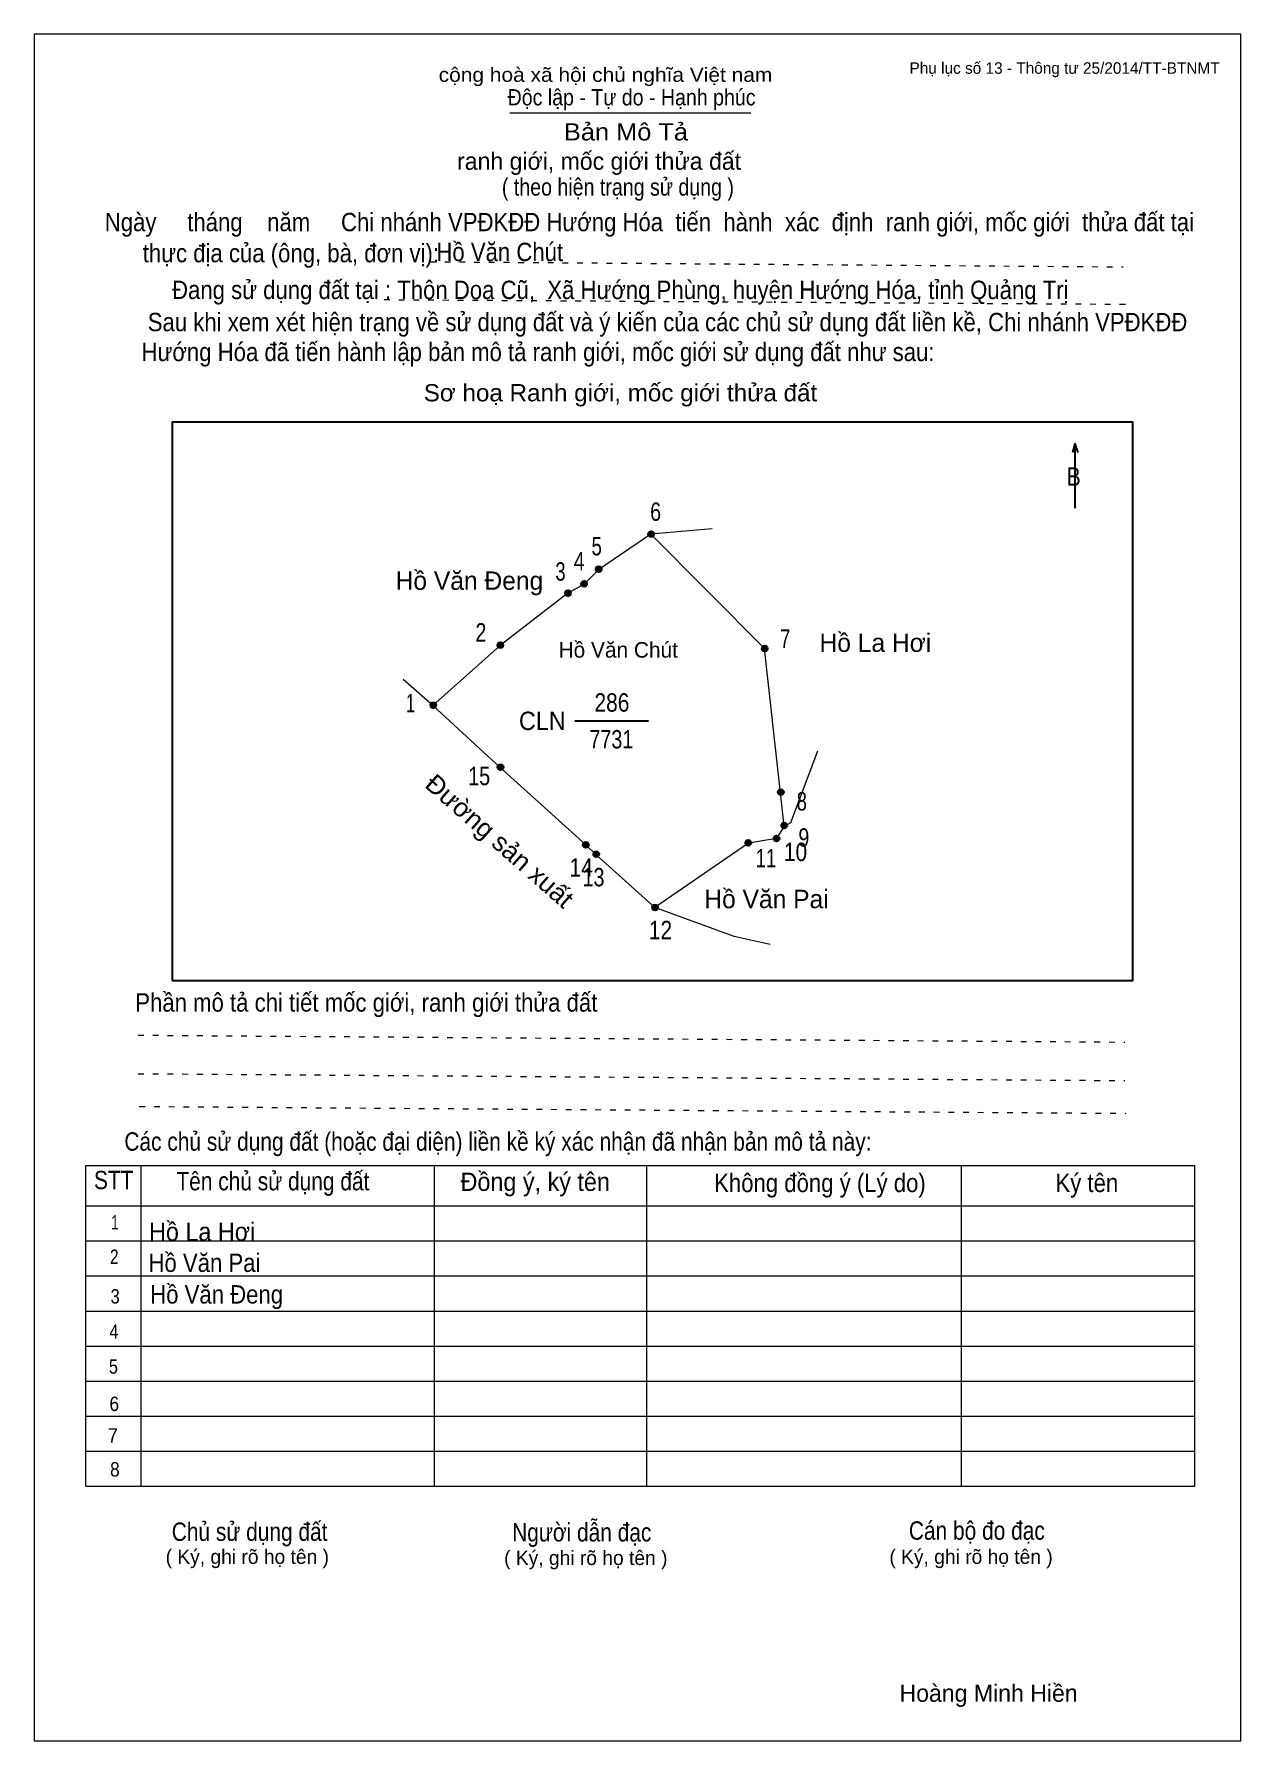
# Model space of a CAD drawing. Header units: centimetres. Extents: x 0 to 21, y 0 to 29.7.
import ezdxf
from ezdxf.enums import TextEntityAlignment as Align

# ---------------------------------------------------------------- set-up
doc = ezdxf.new("R2010")
doc.units = ezdxf.units.CM
doc.header["$LTSCALE"] = 0.13
doc.linetypes.add('DOTTED', pattern=[1.5, 0.3, -1.2])
for name, color, linetype, lineweight in [('1', 7, 'Continuous', 13), ('32', 7, 'Continuous', 25), ('33', 7, 'Continuous', 25), ('6', 7, 'Continuous', 13), ('62', 7, 'Continuous', 13)]:
    doc.layers.add(name, color=color, linetype=linetype, lineweight=lineweight)
for name, color, linetype in [('2', 7, 'Continuous'), ('34', 7, 'Continuous'), ('63', 7, 'Continuous')]:
    doc.layers.add(name, color=color, linetype=linetype)

msp = doc.modelspace()

# ---------------------------------------------------------------- hatches: boundary and pattern name
at = {"layer": '32'}
for points in [[(10.7869, 21.0003, 1), (10.6869, 21.0003, 1)], [(9.8747, 20.3898, 1), (9.7747, 20.3898, 1)], [(9.3408, 19.9715, 1), (9.2408, 19.9715, 1)], [(9.6197, 20.1343, 1), (9.5197, 20.1343, 1)], [(8.1633, 19.0686, 1), (8.0633, 19.0686, 1)], [(12.7631, 19.0105, 1), (12.6631, 19.0105, 1)], [(6.9972, 18.0208, 1), (6.8972, 18.0208, 1)], [(8.1655, 16.9415, 1), (8.0655, 16.9415, 1)], [(13.0442, 16.5074, 1), (12.9442, 16.5074, 1)], [(12.9704, 15.7022, 1), (12.8704, 15.7022, 1)], [(13.1033, 15.9295, 1), (13.0033, 15.9295, 1)], [(9.6506, 15.5931, 1), (9.5506, 15.5931, 1)], [(9.8319, 15.4287, 1), (9.7319, 15.4287, 1)], [(12.4777, 15.6278, 1), (12.3777, 15.6278, 1)], [(10.8547, 14.5003, 1), (10.7547, 14.5003, 1)]]:
    msp.add_hatch(color=256, dxfattribs=at).paths.add_polyline_path(points)

# ---------------------------------------------------------------- linework, layer by layer
at = {"layer": '1'}
msp.add_lwpolyline([(21, 0), (21, 29.7), (0, 29.7), (0, 0)], close=True, dxfattribs=at)
at = {"layer": '32'}
for centre in [(10.7369, 21.0003), (9.8247, 20.3898), (9.2908, 19.9715), (9.5697, 20.1343), (8.1133, 19.0686), (12.7131, 19.0105), (6.9472, 18.0208), (8.1155, 16.9415), (12.9942, 16.5074), (12.9204, 15.7022), (13.0533, 15.9295), (9.6006, 15.5931), (9.7819, 15.4287), (12.4277, 15.6278), (10.8047, 14.5003)]:
    msp.add_circle(centre, 0.05, dxfattribs=at)
at = {"layer": '33'}
msp.add_line((9.41, 17.75), (10.69, 17.75), dxfattribs=at)
at = {"layer": '6'}
for p, q in [((11.8, 21.09), (10.73, 21)), ((8.11, 19.06), (6.94, 18.02)), ((6.94, 18.02), (6.42, 18.47)), ((13.17, 15.98), (13.64, 17.23)), ((13.05, 15.92), (13.17, 15.98)), ((9.78, 15.42), (10.8, 14.5))]:
    msp.add_line(p, q, dxfattribs=at)
for points in [[(10.73, 21), (9.82, 20.38), (9.57, 20.13), (9.29, 19.97), (8.11, 19.06)], [(13.05, 15.92), (12.99, 16.5), (12.71, 19.01), (10.73, 21)], [(6.94, 18.02), (8.11, 16.94), (9.6, 15.59), (9.78, 15.42)], [(13.05, 15.92), (12.92, 15.7), (12.43, 15.62), (10.8, 14.5)], [(12.81, 13.86), (12.18, 14), (10.8, 14.5)]]:
    msp.add_lwpolyline(points, dxfattribs=at)
at = {"layer": '62'}
for p, q in [((8.28, 28.33), (12.47, 28.33)), ((0.9, 10.01), (20.2, 10.01)), ((0.9, 4.43), (0.9, 10.01)), ((1.86, 4.43), (1.86, 10.01)), ((6.97, 4.43), (6.97, 9.99)), ((10.66, 4.43), (10.66, 9.99)), ((16.14, 4.43), (16.14, 10.01)), ((20.2, 4.43), (20.2, 10.01)), ((0.9, 9.31), (20.2, 9.31)), ((0.9, 8.7), (20.2, 8.7)), ((0.9, 8.09), (20.2, 8.09)), ((0.9, 7.48), (20.2, 7.48)), ((0.9, 6.87), (20.2, 6.87)), ((0.9, 6.26), (20.2, 6.26)), ((0.9, 5.65), (20.2, 5.65)), ((0.9, 5.04), (20.2, 5.04)), ((0.9, 4.43), (20.2, 4.43))]:
    msp.add_line(p, q, dxfattribs=at)
at = {"layer": '62', "linetype": 'DOTTED'}
for p, q in [((6.89, 25.74), (18.95, 25.65)), ((6.09, 25.08), (19.04, 25)), ((1.81, 12.28), (18.98, 12.16)), ((1.81, 11.61), (18.98, 11.49)), ((1.83, 11.04), (19, 10.92))]:
    msp.add_line(p, q, dxfattribs=at)
at = {"layer": '62', "lineweight": 25}
for p, q in [((18.11, 22.58), (18.11, 21.45)), ((18.11, 22.57), (18.07, 22.42)), ((18.11, 22.57), (18.16, 22.42))]:
    msp.add_line(p, q, dxfattribs=at)
msp.add_lwpolyline([(2.4, 13.23), (19.12, 13.23), (19.12, 22.95), (2.4, 22.95)], close=True, dxfattribs=at)

# ---------------------------------------------------------------- texts
at = {"layer": '2'}
msp.add_text('Hồ Văn Chút', height=0.2713, dxfattribs=at).set_placement((10.165, 18.85), align=Align.CENTER)
at = {"layer": '32'}
for s, width, p in [('6', 0.8, (10.815, 21.23)), ('5', 0.75, (9.79, 20.63)), ('3', 0.75, (9.16, 20.19)), ('4', 0.8, (9.485, 20.37)), ('2', 0.8, (7.775, 19.13)), ('7', 0.75, (13.07, 19.02)), ('1', 0.65, (6.55, 17.9)), ('15', 0.8, (7.745, 16.63)), ('8', 0.75, (13.36, 16.19)), ('9', 0.8, (13.395, 15.56)), ('11', 0.75, (12.735, 15.2)), ('10', 0.85, (13.25, 15.31)), ('14', 0.85, (9.52, 15.04)), ('13', 0.8, (9.735, 14.87)), ('12', 0.85, (10.9, 13.95))]:
    msp.add_text(s, height=0.32, dxfattribs=dict(at, width=width)).set_placement(p, align=Align.CENTER)
at = {"layer": '33'}
for s, p in [('Hồ Văn Đeng', (7.575, 20.03)), ('Hồ La Hơi', (14.64, 18.95)), ('Hồ Văn Pai', (12.745, 14.49))]:
    msp.add_text(s, height=0.32, dxfattribs=at).set_placement(p, align=Align.CENTER)
for s, width, p in [('286', 0.85, (10.055, 17.91)), ('7731', 0.8, (10.045, 17.27))]:
    msp.add_text(s, height=0.32, dxfattribs=dict(at, width=width)).set_placement(p, align=Align.CENTER)
at = {"layer": '33', "width": 0.95}
msp.add_text('CLN', height=0.32, dxfattribs=at).set_placement((9.25, 17.59), align=Align.RIGHT)
at = {"layer": '33', "width": 1.05}
msp.add_text('Đường sản xuất', height=0.32, rotation=318.629, dxfattribs=at).set_placement((7.9943, 15.5406), align=Align.CENTER)
at = {"layer": '34'}
for s, width, p in [('Hồ Văn Chút', 0.9, (7, 25.75)), ('Hồ La Hơi', 0.95, (2, 8.7)), ('Hồ Văn Pai', 0.9, (1.99, 8.16)), ('Hồ Văn Đeng', 0.9, (2.02, 7.61))]:
    msp.add_text(s, height=0.32, dxfattribs=dict(at, width=width)).set_placement(p)
at = {"layer": '62'}
for s, height, width, p in [('cộng hoà xã hội chủ nghĩa Việt nam', 0.2474, 1.1, (7.04, 28.87)), ('Độc lập - Tự do - Hạnh phúc', 0.2828, 0.9, (8.24, 28.46)), ('Bản Mô Tả', 0.3, 1.1, (9.22, 27.85)), ('( theo hiện trạng sử dụng )', 0.3, 0.85, (8.14, 26.89)), ('Ngày     tháng    năm     Chi nhánh VPĐKĐĐ Hướng Hóa  tiến  hành  xác  định  ranh giới, mốc giới  thửa đất tại ', 0.32, 0.9, (1.23, 26.27)), ('thực địa của (ông, bà, đơn vị): ', 0.32, 0.9, (1.89, 25.73)), ('Đang sử dụng đất tại : Thôn Doa Cũ,  Xã Hướng Phùng, huyện Hướng Hóa, tỉnh Quảng Trị', 0.32, 0.9, (2.4, 25.09)), (' Sau khi xem xét hiện trạng về sử dụng đất và ý kiến của các chủ sử dụng đất liền kề, Chi nhánh VPĐKĐĐ ', 0.32, 0.9, (1.87, 24.53)), ('Hướng Hóa đã tiến hành lập bản mô tả ranh giới, mốc giới sử dụng đất như sau:', 0.32, 0.9, (1.87, 24.01)), ('Sơ hoạ Ranh giới, mốc giới thửa đất', 0.3, 1.05, (6.78, 23.31)), ('B', 0.32, 0.85, (17.97, 21.84)), ('Phần mô tả chi tiết mốc giới, ranh giới thửa đất ', 0.32, 0.9, (1.76, 12.69)), ('Các chủ sử dụng đất (hoặc đại diện) liền kề ký xác nhận đã nhận bản mô tả này:', 0.32, 0.85, (1.57, 10.27))]:
    msp.add_text(s, height=height, dxfattribs=dict(at, width=width)).set_placement(p)
msp.add_text('ranh giới, mốc giới thửa đất', height=0.3, dxfattribs=at).set_placement((7.36, 27.34))
for s, height, width, p in [('STT', 0.32, 0.85, (1.385, 9.6)), ('Tên chủ sử dụng đất', 0.32, 0.85, (4.155, 9.58)), ('Đồng ý, ký tên', 0.32, 0.95, (8.72, 9.57)), ('Không đồng ý (Lý do)', 0.32, 0.9, (13.675, 9.55)), ('Ký tên', 0.32, 0.9, (18.32, 9.55)), ('1', 0.25, 0.7, (1.405, 8.9)), ('2', 0.25, 0.8, (1.395, 8.3)), ('3', 0.25, 0.85, (1.41, 7.61)), ('4', 0.25, 0.85, (1.39, 7)), ('5', 0.25, 0.85, (1.38, 6.39)), ('6', 0.25, 0.9, (1.395, 5.74)), ('7', 0.25, 0.95, (1.37, 5.19)), ('8', 0.25, 0.9, (1.405, 4.6)), ('Người dẫn đạc', 0.32, 0.85, (9.53, 3.47)), ('Chủ sử dụng đất', 0.32, 0.85, (3.75, 3.48)), ('Cán bộ đo đạc', 0.32, 0.85, (16.405, 3.5))]:
    msp.add_text(s, height=height, dxfattribs=dict(at, width=width)).set_placement(p, align=Align.CENTER)
for p in [(3.71, 3.08), (9.6, 3.06), (16.305, 3.08)]:
    msp.add_text('( Ký, ghi rõ họ tên )', height=0.25, dxfattribs=at).set_placement(p, align=Align.CENTER)
at = {"layer": '63'}
msp.add_text('Phụ lục số 13 - Thông tư 25/2014/TT-BTNMT', height=0.2, dxfattribs=at).set_placement((20.63, 29.01), align=Align.RIGHT)
msp.add_text('Hoàng Minh Hiền', height=0.3, dxfattribs=at).set_placement((16.61, 0.68), align=Align.CENTER)

doc.saveas('drawing.dxf')
